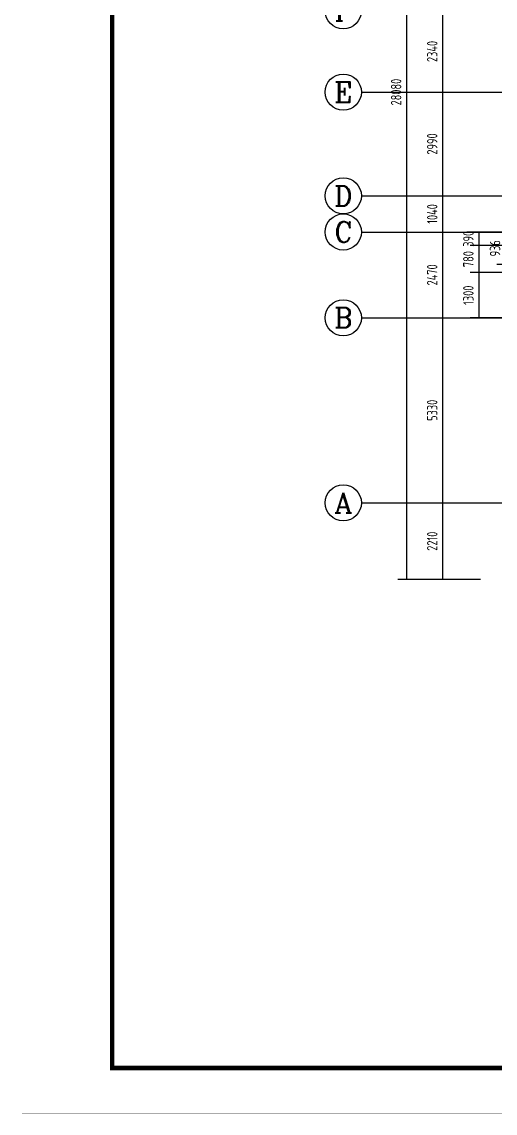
# Model space of a CAD drawing. Extents: x -726032 to 135930, y -151624 to 587044.
# Drawn here: x -726032 to -712407, y 477844 to 509276 of the extents above; entities that cross this region are included whole.
import ezdxf
from ezdxf.enums import TextEntityAlignment as Align

# ---------------------------------------------------------------- set-up
doc = ezdxf.new("R2010")
doc.units = 0
doc.header["$LTSCALE"] = 1000
doc.header["$MEASUREMENT"] = 0
doc.linetypes.add('DOTE', pattern=[2.42, 2, -0.2, 0.02, -0.2])
doc.layers.get('0').update_dxf_attribs({"linetype": 'CONTINUOUS'})
doc.layers.get('DEFPOINTS').update_dxf_attribs({"color": 1, "linetype": 'CONTINUOUS'})
for name, color, linetype in [('AXIS', 245, 'CONTINUOUS'), ('AXIS_TEXT', 7, 'CONTINUOUS'), ('DOTE', 8, 'DOTE'), ('PUB_DIM', 245, 'CONTINUOUS'), ('PUB_TITLE', 1, 'CONTINUOUS')]:
    doc.layers.add(name, color=color, linetype=linetype)
doc.styles.add('COMPLEX', font='COMPLEX')
doc.styles.add('DIM_FONT', font='isocp.shx', dxfattribs={"width": 0.8})
doc.dimstyles.new('AXIS', dxfattribs={"dimtxt": 300, "dimasz": 1, "dimexe": 250, "dimexo": 300, "dimgap": 150, "dimtad": 1, "dimdec": 0, "dimzin": 0, "dimdsep": 46, "dimtxsty": 'DIM_FONT', "dimcen": 0.09, "dimse1": 1, "dimse2": 1, "dimclrt": 142, "dimadec": 0, "dimazin": 0, "dimtfac": 1, "dimtdec": 0, "dimtix": 1, "dimtmove": 2, "dimatfit": 3, "dimfxl": 1, "dimtolj": 1, "dimtzin": 0, "dimarcsym": 0})
doc.dimstyles.new('DIMN', dxfattribs={"dimtxt": 300, "dimasz": 1, "dimexe": 250, "dimexo": 300, "dimgap": 150, "dimtad": 1, "dimdec": 0, "dimzin": 0, "dimdsep": 46, "dimtxsty": 'DIM_FONT', "dimcen": 0.09, "dimclrt": 142, "dimadec": 0, "dimazin": 0, "dimtfac": 1, "dimtdec": 0, "dimtix": 1, "dimtmove": 2, "dimatfit": 3, "dimfxl": 1, "dimtolj": 1, "dimtzin": 0, "dimarcsym": 0})

# ---------------------------------------------------------------- blocks, each defined once
blk = doc.blocks.new('*D3291')
at = {"layer": 'AXIS', "color": 0, "lineweight": -2, "transparency": 16777216}
blk.add_line((-713918, 500751), (-713918, 495423), dxfattribs=at)
at = {"layer": 'AXIS', "color": 0, "transparency": 16777216}
for points in [[(-713918, 500751), (-713918, 500751), (-713918, 500752)], [(-713918, 495423), (-713918, 495423), (-713918, 495422)]]:
    blk.add_solid(points, dxfattribs=at)
at = {"layer": 'DEFPOINTS', "color": 0, "transparency": 16777216}
for p in [(-712529, 500752), (-713918, 495422), (-712529, 495422)]:
    blk.add_point(p, dxfattribs=at)
at = {"layer": 'AXIS', "color": 142, "transparency": 16777216, "insert": (-714218, 498087), "char_height": 300, "attachment_point": 5, "rotation": 90, "style": 'DIM_FONT'}
blk.add_mtext('\\A1;5330', dxfattribs=at)
blk = doc.blocks.new('*D949')
at = {"layer": 'AXIS', "color": 0, "lineweight": -2, "transparency": 16777216}
for p, q in [((-712829, 521292), (-715208, 521292)), ((-714958, 521291), (-714958, 493213)), ((-712829, 493212), (-715208, 493212))]:
    blk.add_line(p, q, dxfattribs=at)
at = {"layer": 'AXIS', "color": 0, "transparency": 16777216}
for points in [[(-714958, 521291), (-714958, 521291), (-714958, 521292)], [(-714958, 493213), (-714958, 493213), (-714958, 493212)]]:
    blk.add_solid(points, dxfattribs=at)
at = {"layer": 'DEFPOINTS', "color": 0, "transparency": 16777216}
for p in [(-712529, 521292), (-714958, 493212), (-712529, 493212)]:
    blk.add_point(p, dxfattribs=at)
at = {"layer": 'AXIS', "color": 142, "transparency": 16777216, "insert": (-715258, 507252), "char_height": 300, "attachment_point": 5, "rotation": 90, "style": 'DIM_FONT'}
blk.add_mtext('\\A1;28080', dxfattribs=at)
blk = doc.blocks.new('*D3293')
at = {"layer": 'AXIS', "color": 0, "lineweight": -2, "transparency": 16777216}
blk.add_line((-713918, 495421), (-713918, 493213), dxfattribs=at)
at = {"layer": 'AXIS', "color": 0, "transparency": 16777216}
for points in [[(-713918, 495421), (-713918, 495421), (-713918, 495422)], [(-713918, 493213), (-713918, 493213), (-713918, 493212)]]:
    blk.add_solid(points, dxfattribs=at)
at = {"layer": 'DEFPOINTS', "color": 0, "transparency": 16777216}
for p in [(-712529, 495422), (-713918, 493212), (-712529, 493212)]:
    blk.add_point(p, dxfattribs=at)
at = {"layer": 'AXIS', "color": 142, "transparency": 16777216, "insert": (-714218, 494317), "char_height": 300, "attachment_point": 5, "rotation": 90, "style": 'DIM_FONT'}
blk.add_mtext('\\A1;2210', dxfattribs=at)
blk = doc.blocks.new('_AXISO')
blk.add_circle((0, 0), 0.5)
at = {"layer": 'AXIS_TEXT', "style": 'COMPLEX', "width": 1.041667}
blk.add_attdef('A', text='', height=0.56, dxfattribs=at).set_placement((-0.25, -0.28), (0.25, -0.28), align=Align.FIT)
blk = doc.blocks.new('*D3296')
at = {"layer": 'AXIS', "color": 0, "lineweight": -2, "transparency": 16777216}
blk.add_line((-713918, 509591), (-713918, 507253), dxfattribs=at)
at = {"layer": 'AXIS', "color": 0, "transparency": 16777216}
for points in [[(-713918, 509591), (-713918, 509591), (-713918, 509592)], [(-713918, 507253), (-713918, 507253), (-713918, 507252)]]:
    blk.add_solid(points, dxfattribs=at)
at = {"layer": 'DEFPOINTS', "color": 0, "transparency": 16777216}
for p in [(-712529, 509592), (-713918, 507252), (-712529, 507252)]:
    blk.add_point(p, dxfattribs=at)
at = {"layer": 'AXIS', "color": 142, "transparency": 16777216, "insert": (-714218, 508422), "char_height": 300, "attachment_point": 5, "rotation": 90, "style": 'DIM_FONT'}
blk.add_mtext('\\A1;2340', dxfattribs=at)
blk = doc.blocks.new('*D3297')
at = {"layer": 'AXIS', "color": 0, "lineweight": -2, "transparency": 16777216}
blk.add_line((-713918, 507251), (-713918, 504263), dxfattribs=at)
at = {"layer": 'AXIS', "color": 0, "transparency": 16777216}
for points in [[(-713918, 507251), (-713918, 507251), (-713918, 507252)], [(-713918, 504263), (-713918, 504263), (-713918, 504262)]]:
    blk.add_solid(points, dxfattribs=at)
at = {"layer": 'DEFPOINTS', "color": 0, "transparency": 16777216}
for p in [(-712529, 507252), (-713918, 504262), (-712529, 504262)]:
    blk.add_point(p, dxfattribs=at)
at = {"layer": 'AXIS', "color": 142, "transparency": 16777216, "insert": (-714218, 505757), "char_height": 300, "attachment_point": 5, "rotation": 90, "style": 'DIM_FONT'}
blk.add_mtext('\\A1;2990', dxfattribs=at)
blk = doc.blocks.new('*D3298')
at = {"layer": 'AXIS', "color": 0, "lineweight": -2, "transparency": 16777216}
blk.add_line((-713918, 503221), (-713918, 500753), dxfattribs=at)
at = {"layer": 'AXIS', "color": 0, "transparency": 16777216}
for points in [[(-713918, 503221), (-713918, 503221), (-713918, 503222)], [(-713918, 500753), (-713918, 500753), (-713918, 500752)]]:
    blk.add_solid(points, dxfattribs=at)
at = {"layer": 'DEFPOINTS', "color": 0, "transparency": 16777216}
for p in [(-711966, 503222), (-713918, 500752), (-712529, 500752)]:
    blk.add_point(p, dxfattribs=at)
at = {"layer": 'AXIS', "color": 142, "transparency": 16777216, "insert": (-714218, 501987), "char_height": 300, "attachment_point": 5, "rotation": 90, "style": 'DIM_FONT'}
blk.add_mtext('\\A1;2470', dxfattribs=at)
blk = doc.blocks.new('*D3299')
at = {"layer": 'AXIS', "color": 0, "lineweight": -2, "transparency": 16777216}
blk.add_line((-713918, 504261), (-713918, 503223), dxfattribs=at)
at = {"layer": 'AXIS', "color": 0, "transparency": 16777216}
for points in [[(-713918, 504261), (-713918, 504261), (-713918, 504262)], [(-713918, 503223), (-713918, 503223), (-713918, 503222)]]:
    blk.add_solid(points, dxfattribs=at)
at = {"layer": 'DEFPOINTS', "color": 0, "transparency": 16777216}
for p in [(-712529, 504262), (-713918, 503222), (-712529, 503222)]:
    blk.add_point(p, dxfattribs=at)
at = {"layer": 'AXIS', "color": 142, "transparency": 16777216, "insert": (-714218, 503742), "char_height": 300, "attachment_point": 5, "rotation": 90, "style": 'DIM_FONT'}
blk.add_mtext('\\A1;1040', dxfattribs=at)
blk = doc.blocks.new('*D967')
at = {"layer": 'DEFPOINTS', "color": 0, "transparency": 16777216}
for p in [(-711285, 503222), (-712110, 502286), (-711285, 502286)]:
    blk.add_point(p, dxfattribs=at)
at = {"layer": 'PUB_DIM', "color": 0, "lineweight": -2, "transparency": 16777216}
for p, q in [((-711585, 503222), (-712360, 503222)), ((-712110, 503221), (-712110, 502287)), ((-711585, 502286), (-712360, 502286))]:
    blk.add_line(p, q, dxfattribs=at)
at = {"layer": 'PUB_DIM', "color": 0, "transparency": 16777216}
for points in [[(-712110, 503221), (-712110, 503221), (-712110, 503222)], [(-712110, 502287), (-712110, 502287), (-712110, 502286)]]:
    blk.add_solid(points, dxfattribs=at)
at = {"layer": 'PUB_DIM', "color": 142, "transparency": 16777216, "insert": (-712410, 502754), "char_height": 300, "attachment_point": 5, "rotation": 90, "style": 'DIM_FONT'}
blk.add_mtext('\\A1;936', dxfattribs=at)
blk = doc.blocks.new('*D973')
at = {"layer": 'DEFPOINTS', "color": 0, "transparency": 16777216}
for p in [(-710926, 503222), (-712878, 502832), (-711489, 502832)]:
    blk.add_point(p, dxfattribs=at)
at = {"layer": 'PUB_DIM', "color": 0, "lineweight": -2, "transparency": 16777216}
for p, q in [((-711226, 503222), (-713128, 503222)), ((-712878, 503223), (-712878, 503224)), ((-712878, 503222), (-712878, 502832)), ((-711789, 502832), (-713128, 502832)), ((-712878, 502831), (-712878, 502830))]:
    blk.add_line(p, q, dxfattribs=at)
at = {"layer": 'PUB_DIM', "color": 0, "transparency": 16777216}
for points in [[(-712878, 503223), (-712878, 503223), (-712878, 503222)], [(-712878, 502831), (-712878, 502831), (-712878, 502832)]]:
    blk.add_solid(points, dxfattribs=at)
at = {"layer": 'PUB_DIM', "color": 142, "transparency": 16777216, "insert": (-713178, 503027), "char_height": 300, "attachment_point": 5, "rotation": 90, "style": 'DIM_FONT'}
blk.add_mtext('\\A1;390', dxfattribs=at)
blk = doc.blocks.new('*D974')
at = {"layer": 'DEFPOINTS', "color": 0, "transparency": 16777216}
for p in [(-710926, 502052), (-712878, 500752), (-711489, 500752)]:
    blk.add_point(p, dxfattribs=at)
at = {"layer": 'PUB_DIM', "color": 0, "lineweight": -2, "transparency": 16777216}
for p, q in [((-711226, 502052), (-713128, 502052)), ((-712878, 502051), (-712878, 500753)), ((-711789, 500752), (-713128, 500752))]:
    blk.add_line(p, q, dxfattribs=at)
at = {"layer": 'PUB_DIM', "color": 0, "transparency": 16777216}
for points in [[(-712878, 502051), (-712878, 502051), (-712878, 502052)], [(-712878, 500753), (-712878, 500753), (-712878, 500752)]]:
    blk.add_solid(points, dxfattribs=at)
at = {"layer": 'PUB_DIM', "color": 142, "transparency": 16777216, "insert": (-713178, 501402), "char_height": 300, "attachment_point": 5, "rotation": 90, "style": 'DIM_FONT'}
blk.add_mtext('\\A1;1300', dxfattribs=at)
blk = doc.blocks.new('*D975')
at = {"layer": 'DEFPOINTS', "color": 0, "transparency": 16777216}
for p in [(-710926, 502832), (-712878, 502052), (-711489, 502052)]:
    blk.add_point(p, dxfattribs=at)
at = {"layer": 'PUB_DIM', "color": 0, "lineweight": -2, "transparency": 16777216}
for p, q in [((-711226, 502832), (-713128, 502832)), ((-712878, 502831), (-712878, 502053)), ((-711789, 502052), (-713128, 502052))]:
    blk.add_line(p, q, dxfattribs=at)
at = {"layer": 'PUB_DIM', "color": 0, "transparency": 16777216}
for points in [[(-712878, 502831), (-712878, 502831), (-712878, 502832)], [(-712878, 502053), (-712878, 502053), (-712878, 502052)]]:
    blk.add_solid(points, dxfattribs=at)
at = {"layer": 'PUB_DIM', "color": 142, "transparency": 16777216, "insert": (-713178, 502442), "char_height": 300, "attachment_point": 5, "rotation": 90, "style": 'DIM_FONT'}
blk.add_mtext('\\A1;780', dxfattribs=at)

msp = doc.modelspace()

# ---------------------------------------------------------------- linework, layer by layer
at = {"layer": 'AXIS'}
for p, q in [((-716258.2, 507252.4), (-712529.2, 507252.4)), ((-716258.2, 504262.4), (-712529.2, 504262.4)), ((-716258.2, 503222.4), (-711965.6, 503222.4)), ((-716258.2, 500752.4), (-712529.2, 500752.4)), ((-716258.2, 495422.4), (-712529.2, 495422.4))]:
    msp.add_line(p, q, dxfattribs=at)
at = {"layer": 'DOTE'}
for p, q in [((-712529.2, 507252.4), (-642897.4, 507252.4)), ((-712529.2, 504262.4), (-642897.4, 504262.4)), ((-712529.2, 500752.4), (-642897.4, 500752.4)), ((-712529.2, 495422.4), (-642897.4, 495422.4))]:
    msp.add_line(p, q, dxfattribs=at)
at = {"layer": 'PUB_TITLE'}
for points, const_width in [([(-726032.4, 477843.9), (-629442.4, 477843.9), (-629442.4, 532443.9), (-726032.4, 532443.9)], 0.234), ([(-723432.4, 479143.9), (-630742.4, 479143.9), (-630742.4, 531143.9), (-723432.4, 531143.9)], 130)]:
    msp.add_lwpolyline(points, close=True, dxfattribs=dict(at, const_width=const_width))

# ---------------------------------------------------------------- block references
at = {"layer": 'AXIS'}
ref = msp.add_blockref('_AXISO', (-716778.2, 509592.4), dxfattribs=dict(at, xscale=1040, yscale=1040, zscale=1040))
ref.add_attrib('A', 'F', dxfattribs={"layer": 'AXIS_TEXT', "height": 582.4, "style": 'COMPLEX', "width": 1.171875}).set_placement((-717038.2, 509301.2), (-716518.2, 509301.2), align=Align.FIT)
ref = msp.add_blockref('_AXISO', (-716778.2, 507252.4), dxfattribs=dict(at, xscale=1040, yscale=1040, zscale=1040))
ref.add_attrib('A', 'E', dxfattribs={"layer": 'AXIS_TEXT', "height": 582.4, "style": 'COMPLEX', "width": 1.171875}).set_placement((-717038.2, 506961.2), (-716518.2, 506961.2), align=Align.FIT)
ref = msp.add_blockref('_AXISO', (-716778.2, 504262.4), dxfattribs=dict(at, xscale=1040, yscale=1040, zscale=1040))
ref.add_attrib('A', 'D', dxfattribs={"layer": 'AXIS_TEXT', "height": 582.4, "style": 'COMPLEX', "width": 1.102941}).set_placement((-717038.2, 503971.2), (-716518.2, 503971.2), align=Align.FIT)
ref = msp.add_blockref('_AXISO', (-716778.2, 503222.4), dxfattribs=dict(at, xscale=1040, yscale=1040, zscale=1040))
ref.add_attrib('A', 'C', dxfattribs={"layer": 'AXIS_TEXT', "height": 582.4, "style": 'COMPLEX', "width": 1.25}).set_placement((-717038.2, 502931.2), (-716518.2, 502931.2), align=Align.FIT)
ref = msp.add_blockref('_AXISO', (-716778.2, 500752.4), dxfattribs=dict(at, xscale=1040, yscale=1040, zscale=1040))
ref.add_attrib('A', 'B', dxfattribs={"layer": 'AXIS_TEXT', "height": 582.4, "style": 'COMPLEX', "width": 1.102941}).set_placement((-717038.2, 500461.2), (-716518.2, 500461.2), align=Align.FIT)
at = {"layer": 'AXIS', "xscale": 1040, "yscale": 1040, "zscale": 1040}
msp.add_blockref('_AXISO', (-716778.2, 495422.4), dxfattribs=at).add_auto_attribs({'A': 'A'})

# ---------------------------------------------------------------- dimensions: what is measured, and where the dimension line sits
at = {"layer": 'AXIS'}
dim = msp.add_aligned_dim(p1=(-712529.2, 521292.4), p2=(-712529.2, 493212.2), distance=-2429, dimstyle='DIMN', dxfattribs=at)
dim.commit()
dim.dimension.update_dxf_attribs({"geometry": '*D949', "text_midpoint": (-715258.2, 507252.3)})
for base, p1, p2, picture, middle in [((-713918.2, 507252.4), (-712529.2, 509592.4), (-712529.2, 507252.4), '*D3296', (-714218.2, 508422.4)), ((-713918.2, 504262.4), (-712529.2, 507252.4), (-712529.2, 504262.4), '*D3297', (-714218.2, 505757.4)), ((-713918.2, 503222.4), (-712529.2, 504262.4), (-712529.2, 503222.4), '*D3299', (-714218.2, 503742.4)), ((-713918.2, 500752.4), (-711965.6, 503222.4), (-712529.2, 500752.4), '*D3298', (-714218.2, 501987.4)), ((-713918.2, 495422.4), (-712529.2, 500752.4), (-712529.2, 495422.4), '*D3291', (-714218.2, 498087.4)), ((-713918.2, 493212.2), (-712529.2, 495422.4), (-712529.2, 493212.2), '*D3293', (-714218.2, 494317.3))]:
    dim = msp.add_linear_dim(base=base, p1=p1, p2=p2, angle=90, dimstyle='AXIS', dxfattribs=at)
    dim.commit()
    dim.dimension.update_dxf_attribs({"geometry": picture, "text_midpoint": middle})
at = {"layer": 'PUB_DIM'}
for base, p1, p2, picture, middle in [((-712878.2, 502832.4), (-710925.6, 503222.4), (-711489.2, 502832.4), '*D973', (-713178.2, 503027.4)), ((-712109.9, 502286.4), (-711284.5, 503222.4), (-711284.5, 502286.4), '*D967', (-712409.9, 502754.4)), ((-712878.2, 502052.4), (-710925.6, 502832.4), (-711489.2, 502052.4), '*D975', (-713178.2, 502442.4)), ((-712878.2, 500752.4), (-710925.6, 502052.4), (-711489.2, 500752.4), '*D974', (-713178.2, 501402.4))]:
    dim = msp.add_linear_dim(base=base, p1=p1, p2=p2, angle=90, dimstyle='DIMN', dxfattribs=at)
    dim.commit()
    dim.dimension.update_dxf_attribs({"geometry": picture, "text_midpoint": middle})

doc.saveas('drawing.dxf')
